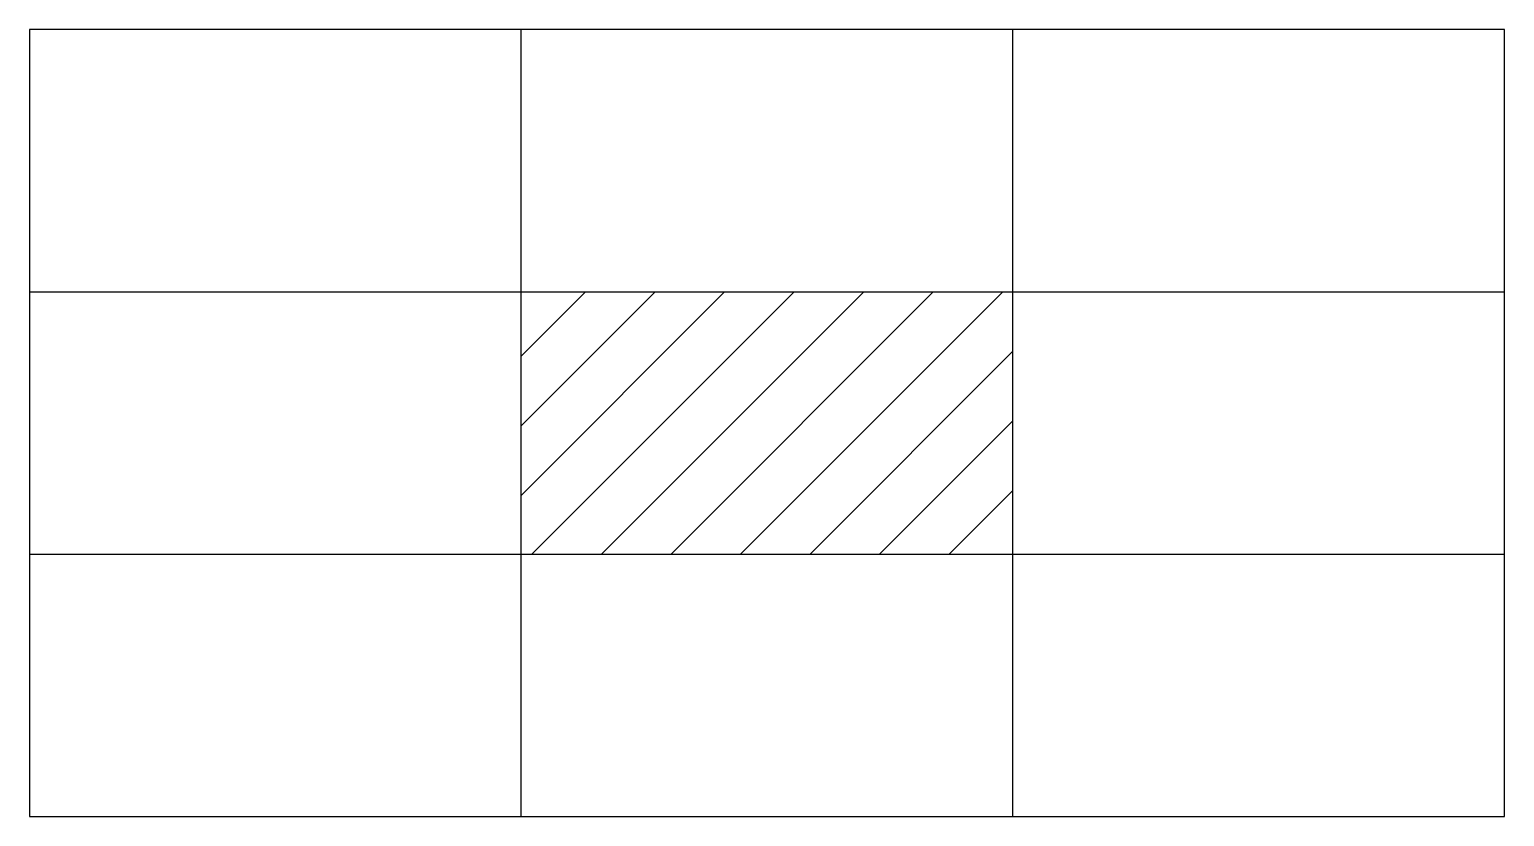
# Model space of a CAD drawing. Extents: x 0 to 45, y 0 to 24.
import ezdxf

# ---------------------------------------------------------------- set-up
doc = ezdxf.new("R2010")
doc.units = 0
doc.header["$MEASUREMENT"] = 0
doc.layers.get('0').update_dxf_attribs({"color": 6, "linetype": 'CONTINUOUS'})

msp = doc.modelspace()

# ---------------------------------------------------------------- linework, layer by layer
for p, q in [((45, 24), (0, 24)), ((0, 24), (0, 0)), ((15, 0), (15, 24)), ((30, 0), (30, 24)), ((45, 0), (45, 24)), ((0, 16), (45, 16)), ((0, 8), (45, 8)), ((0, 0), (45, 0))]:
    msp.add_line(p, q)
at = {"color": 0}
for p, q in [((15, 9.792), (21.208, 16)), ((15, 11.914), (19.086, 16)), ((15, 14.035), (16.965, 16)), ((15.329, 8), (23.329, 16)), ((17.45, 8), (25.45, 16)), ((19.572, 8), (27.572, 16)), ((21.693, 8), (29.693, 16)), ((23.814, 8), (30, 14.186)), ((25.935, 8), (30, 12.065)), ((28.057, 8), (30, 9.943))]:
    msp.add_line(p, q, dxfattribs=at)

doc.saveas('drawing.dxf')
